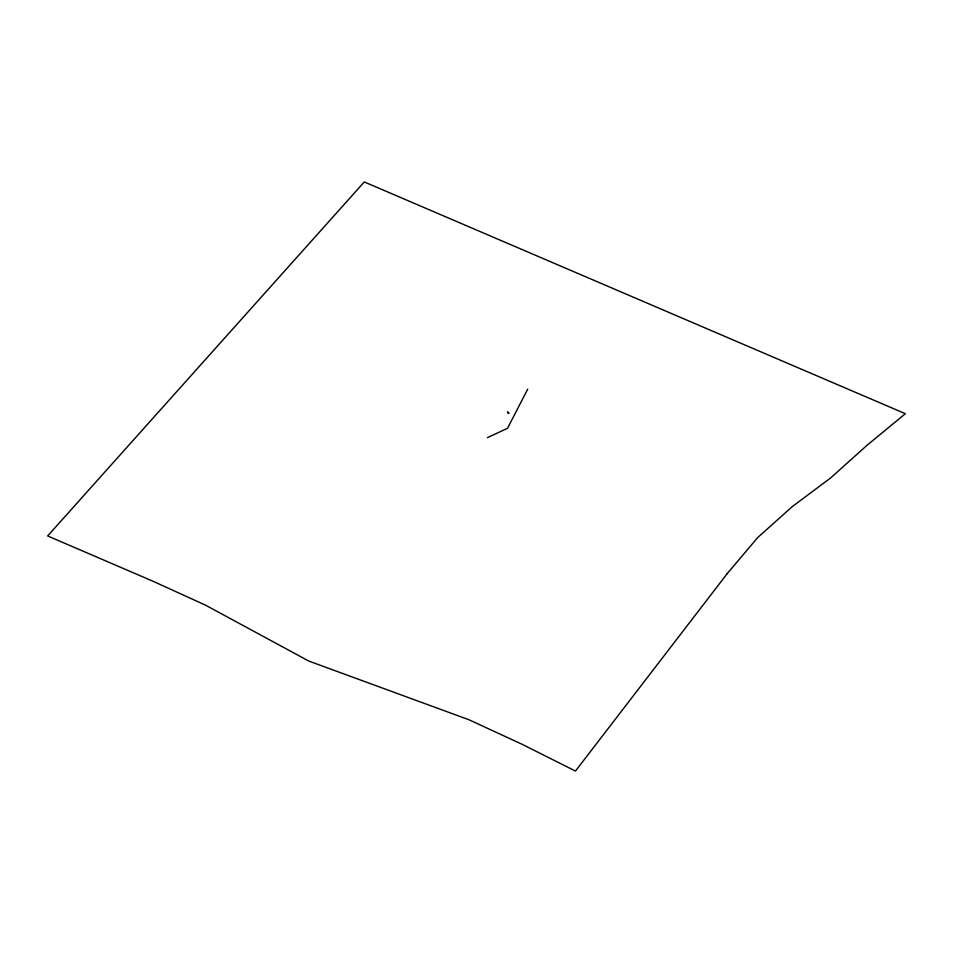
<?xml version="1.0" encoding="UTF-8"?>
<svg xmlns="http://www.w3.org/2000/svg" width="953" height="953" viewBox="0 0 953 953"><rect width="100%" height="100%" fill="white"/><g stroke="black" fill="none" stroke-linecap="round" stroke-linejoin="round"><path stroke-width="1.43" d="M507.806 411.696L507.568 412.84L508.95 413.411L508.545 412.435M527.7 389.146L507.532 428.278L487.448 437.641M727.199 573.646L575.469 771.048L521.934 744.21L469.102 719.813L308.832 661.072L205.622 605.215L153.362 581.401L47.65 535.943L364.284 181.952L905.35 413.709L866.694 445.587L830.516 478.037L792.265 506.627L757.683 537.563L727.199 573.646"/></g></svg>
